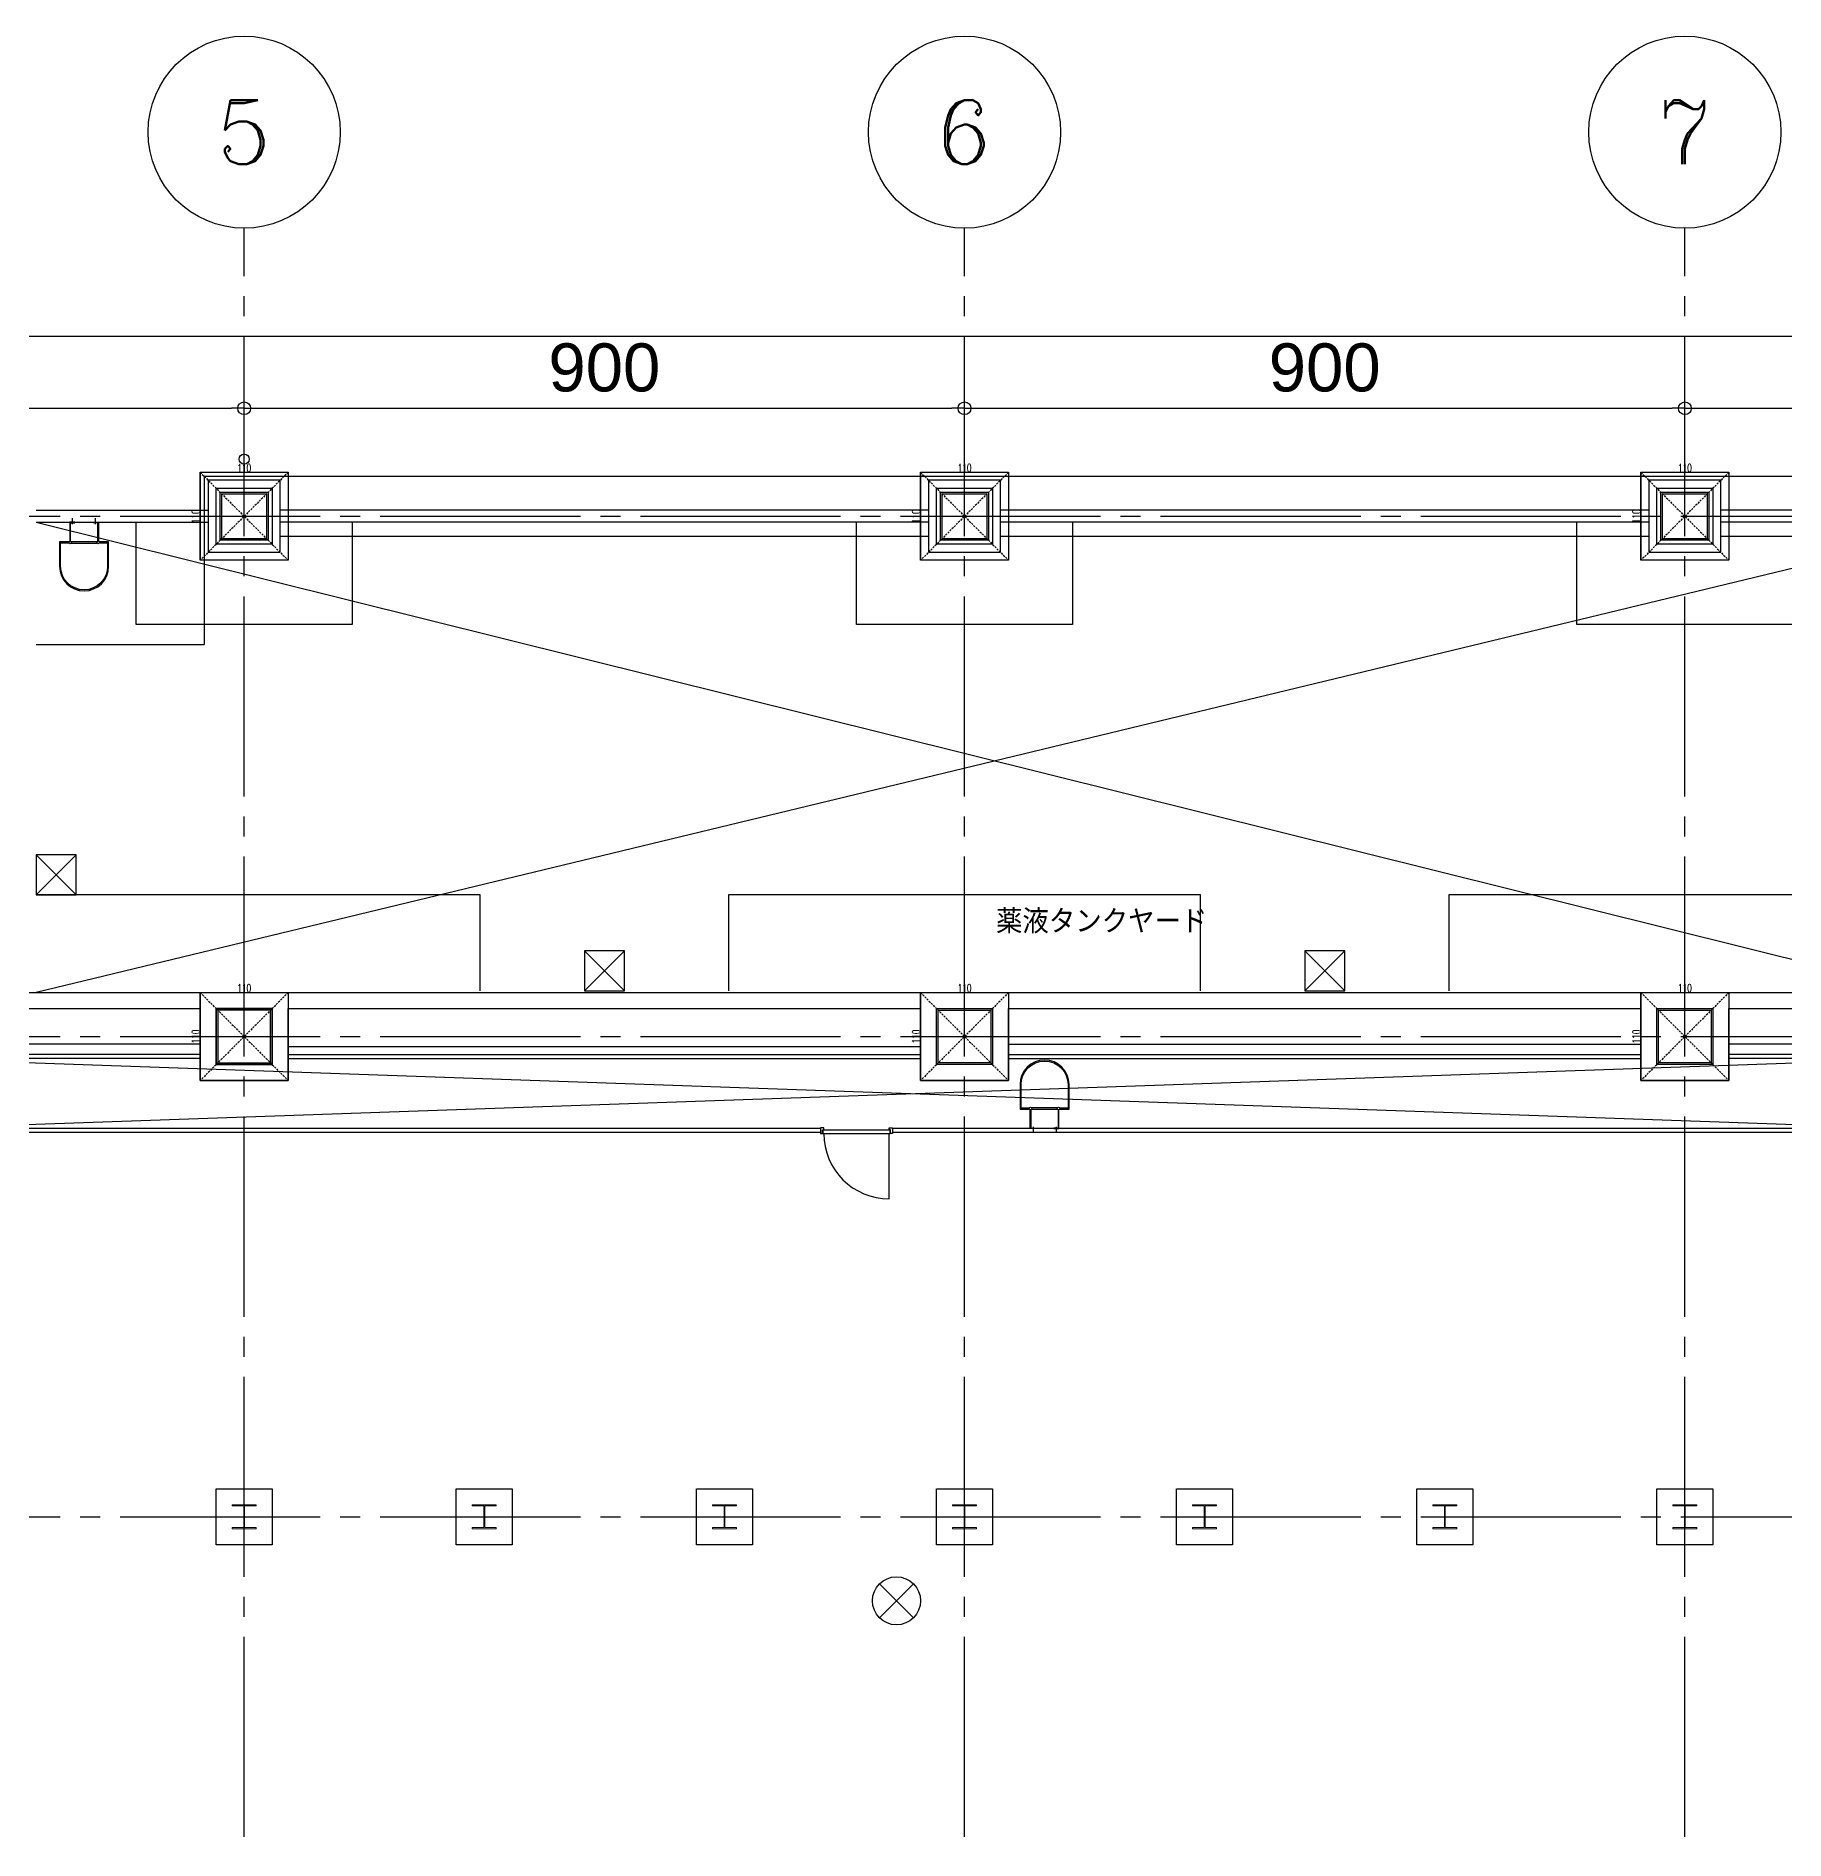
# Model space of a CAD drawing. Extents: x -18489 to 195597, y -1599 to 112111.
# Drawn here: x 3400 to 5585, y 17746 to 20000 of the extents above; entities that cross this region are included whole.
import ezdxf
from ezdxf.enums import TextEntityAlignment as Align

# ---------------------------------------------------------------- set-up
doc = ezdxf.new("R2010")
doc.units = 0
doc.header["$LTSCALE"] = 100
doc.linetypes.add('X-N-FAB-L10$0$COL-CEN-LIN', pattern=[3.25, 2.5, -0.25, 0.25, -0.25])
doc.linetypes.add('X-N-FAB-L10$0$HIDDEN', pattern=[0.375, 0.25, -0.125])
for name, color, linetype in [('X-N-FAB-L10$0$0-MC', 8, 'Continuous'), ('X-N-FAB-L10$0$0-NC', 8, 'Continuous'), ('X-N-FAB-L10$0$08', 8, 'Continuous'), ('X-N-FAB-L10$0$A-BLOCK', 8, 'Continuous'), ('X-N-FAB-L10$0$BEAM', 8, 'Continuous'), ('X-N-FAB-L10$0$BLOCK', 8, 'Continuous'), ('X-N-FAB-L10$0$CCL', 8, 'X-N-FAB-L10$0$COL-CEN-LIN'), ('X-N-FAB-L10$0$COL', 8, 'Continuous'), ('X-N-FAB-L10$0$COL-S', 8, 'Continuous'), ('X-N-FAB-L10$0$DIM', 8, 'Continuous')]:
    doc.layers.add(name, color=color, linetype=linetype)
doc.layers.add('X-N-FAB-L10$0$STEEL1', color=8, linetype='Continuous', lineweight=0)
doc.styles.add('X-N-FAB-L10$0$ATS', font='monotxt.shx', dxfattribs={"bigfont": 'BIGFONT.shx'})
doc.styles.add('X-N-FAB-L10$0$COL-NUM', font='romanc')
doc.styles.add('X-N-FAB-L10$0$DIM', font='simplex.shx', dxfattribs={"width": 0.67, "bigfont": 'chineset.shx'})
doc.styles.add('X-N-FAB-L10$0$DimStyUse', font='romans.shx', dxfattribs={"width": 0.7})
doc.styles.add('X-N-FAB-L10$0$Gen-Text', font='arial.ttf', dxfattribs={"height": 2.5})
doc.dimstyles.new('X-N-FAB-L10$0$cirl', dxfattribs={"dimtxt": 200, "dimasz": 50, "dimexe": 50, "dimexo": 0, "dimgap": 20, "dimtad": 1, "dimdsep": 46, "dimtxsty": 'X-N-FAB-L10$0$DimStyUse', "dimblk": 'X-N-FAB-L10$0$_Origin', "dimcen": 10, "dimdle": 50, "dimclrt": 2, "dimazin": 0, "dimtfac": 1, "dimtix": 1, "dimtmove": 2, "dimatfit": 3, "dimfxl": 10, "dimtolj": 1, "dimarcsym": 0})
doc.dimstyles.new('X-N-FAB-L10$0$JJP_005_defpoint', dxfattribs={"dimtxt": 20, "dimasz": 0.5, "dimexe": 0.5, "dimexo": 0.5, "dimgap": 0.5, "dimtad": 1, "dimdsep": 46, "dimtxsty": 'X-N-FAB-L10$0$DIM', "dimblk": 'X-N-FAB-L10$0$_None', "dimcen": 10, "dimclrd": 256, "dimclre": 256, "dimclrt": 256, "dimadec": 0, "dimazin": 0, "dimtfac": 1, "dimtix": 1, "dimtmove": 2, "dimatfit": 3, "dimldrblk": 'X-N-FAB-L10$0$_None', "dimfxl": 0.5, "dimtolj": 1, "dimtzin": 0, "dimarcsym": 0})

# ---------------------------------------------------------------- blocks, each defined once
blk = doc.blocks.new('X-N-FAB-L10$0$_Origin')
at = {"color": 0, "linetype": 'ByBlock', "lineweight": -2}
blk.add_line((0, 0), (-1, 0), dxfattribs=at)
blk.add_circle((0, 0), 0.5, dxfattribs=at)
blk = doc.blocks.new('*D2518')
at = {"layer": 'DefPoints', "color": 0, "transparency": 16777216}
for p in [(0, 9025), (-26950, 8935), (0, 8935)]:
    blk.add_point(p, dxfattribs=at)
at = {"layer": 'X-N-FAB-L10$0$DIM', "color": 0, "lineweight": -2, "transparency": 16777216}
for p, q in [((-26950, 8935), (-26950, 9045)), ((0, 8935), (0, 9045)), ((-26934, 9025), (-16, 9025))]:
    blk.add_line(p, q, dxfattribs=at)
at = {"layer": 'X-N-FAB-L10$0$DIM', "color": 0, "lineweight": -2, "transparency": 16777216, "xscale": 16, "yscale": 16, "zscale": 16, "rotation": 180}
blk.add_blockref('X-N-FAB-L10$0$_Origin', (-26950, 9025), dxfattribs=at)
at = {"layer": 'X-N-FAB-L10$0$DIM', "color": 0, "lineweight": -2, "transparency": 16777216, "xscale": 16, "yscale": 16, "zscale": 16}
blk.add_blockref('X-N-FAB-L10$0$_Origin', (0, 9025), dxfattribs=at)
at = {"layer": 'X-N-FAB-L10$0$DIM', "color": 2, "transparency": 16777216, "insert": (-13475, 9075.6), "char_height": 2.5, "attachment_point": 5, "style": 'X-N-FAB-L10$0$Gen-Text'}
blk.add_mtext('\\A1;{\\H24x;26950}', dxfattribs=at)
blk = doc.blocks.new('*D2522')
at = {"layer": 'DefPoints', "color": 0, "transparency": 16777216}
for p in [(-23350, 8935), (-24250, 8845), (-23350, 8845)]:
    blk.add_point(p, dxfattribs=at)
at = {"layer": 'X-N-FAB-L10$0$DIM', "color": 0, "lineweight": -2, "transparency": 16777216}
for p, q in [((-24250, 8845), (-24250, 8955)), ((-23350, 8845), (-23350, 8955)), ((-24234, 8935), (-23366, 8935))]:
    blk.add_line(p, q, dxfattribs=at)
at = {"layer": 'X-N-FAB-L10$0$DIM', "color": 0, "lineweight": -2, "transparency": 16777216, "xscale": 16, "yscale": 16, "zscale": 16, "rotation": 180}
blk.add_blockref('X-N-FAB-L10$0$_Origin', (-24250, 8935), dxfattribs=at)
at = {"layer": 'X-N-FAB-L10$0$DIM', "color": 0, "lineweight": -2, "transparency": 16777216, "xscale": 16, "yscale": 16, "zscale": 16}
blk.add_blockref('X-N-FAB-L10$0$_Origin', (-23350, 8935), dxfattribs=at)
at = {"layer": 'X-N-FAB-L10$0$DIM', "color": 2, "transparency": 16777216, "insert": (-23800, 8985.6), "char_height": 2.5, "attachment_point": 5, "style": 'X-N-FAB-L10$0$Gen-Text'}
blk.add_mtext('\\A1;{\\H24x;900}', dxfattribs=at)
blk = doc.blocks.new('*D2523')
at = {"layer": 'DefPoints', "color": 0, "transparency": 16777216}
for p in [(-22450, 8935), (-23350, 8845), (-22450, 8845)]:
    blk.add_point(p, dxfattribs=at)
at = {"layer": 'X-N-FAB-L10$0$DIM', "color": 0, "lineweight": -2, "transparency": 16777216}
for p, q in [((-23350, 8845), (-23350, 8955)), ((-22450, 8845), (-22450, 8955)), ((-23334, 8935), (-22466, 8935))]:
    blk.add_line(p, q, dxfattribs=at)
at = {"layer": 'X-N-FAB-L10$0$DIM', "color": 0, "lineweight": -2, "transparency": 16777216, "xscale": 16, "yscale": 16, "zscale": 16, "rotation": 180}
blk.add_blockref('X-N-FAB-L10$0$_Origin', (-23350, 8935), dxfattribs=at)
at = {"layer": 'X-N-FAB-L10$0$DIM', "color": 0, "lineweight": -2, "transparency": 16777216, "xscale": 16, "yscale": 16, "zscale": 16}
blk.add_blockref('X-N-FAB-L10$0$_Origin', (-22450, 8935), dxfattribs=at)
at = {"layer": 'X-N-FAB-L10$0$DIM', "color": 2, "transparency": 16777216, "insert": (-22900, 8985.6), "char_height": 2.5, "attachment_point": 5, "style": 'X-N-FAB-L10$0$Gen-Text'}
blk.add_mtext('\\A1;{\\H24x;900}', dxfattribs=at)
blk = doc.blocks.new('X-N-FAB-L10$0$cn-y')
at = {"layer": 'X-N-FAB-L10$0$0-MC'}
blk.add_circle((-50, 0), 50, dxfattribs=at)
at = {"layer": 'X-N-FAB-L10$0$0-NC', "style": 'X-N-FAB-L10$0$COL-NUM'}
blk.add_attdef('GRID-Y', text='', height=50, dxfattribs=at).set_placement((-50, 0), align=Align.MIDDLE_CENTER)
blk = doc.blocks.new('*D2524')
at = {"layer": 'DefPoints', "color": 0, "transparency": 16777216}
for p in [(-21550, 8935), (-22450, 8845), (-21550, 8845)]:
    blk.add_point(p, dxfattribs=at)
at = {"layer": 'X-N-FAB-L10$0$DIM', "color": 0, "lineweight": -2, "transparency": 16777216}
for p, q in [((-22450, 8845), (-22450, 8955)), ((-21550, 8845), (-21550, 8955)), ((-22434, 8935), (-21566, 8935))]:
    blk.add_line(p, q, dxfattribs=at)
at = {"layer": 'X-N-FAB-L10$0$DIM', "color": 0, "lineweight": -2, "transparency": 16777216, "xscale": 16, "yscale": 16, "zscale": 16, "rotation": 180}
blk.add_blockref('X-N-FAB-L10$0$_Origin', (-22450, 8935), dxfattribs=at)
at = {"layer": 'X-N-FAB-L10$0$DIM', "color": 0, "lineweight": -2, "transparency": 16777216, "xscale": 16, "yscale": 16, "zscale": 16}
blk.add_blockref('X-N-FAB-L10$0$_Origin', (-21550, 8935), dxfattribs=at)
at = {"layer": 'X-N-FAB-L10$0$DIM', "color": 2, "transparency": 16777216, "insert": (-22000, 8985.6), "char_height": 2.5, "attachment_point": 5, "style": 'X-N-FAB-L10$0$Gen-Text'}
blk.add_mtext('\\A1;{\\H24x;900}', dxfattribs=at)
blk = doc.blocks.new('*D2525')
at = {"layer": 'DefPoints', "color": 0, "transparency": 16777216}
for p in [(-20650, 8935), (-21550, 8845), (-20650, 8845)]:
    blk.add_point(p, dxfattribs=at)
at = {"layer": 'X-N-FAB-L10$0$DIM', "color": 0, "lineweight": -2, "transparency": 16777216}
for p, q in [((-21550, 8845), (-21550, 8955)), ((-20650, 8845), (-20650, 8955)), ((-21534, 8935), (-20666, 8935))]:
    blk.add_line(p, q, dxfattribs=at)
at = {"layer": 'X-N-FAB-L10$0$DIM', "color": 0, "lineweight": -2, "transparency": 16777216, "xscale": 16, "yscale": 16, "zscale": 16, "rotation": 180}
blk.add_blockref('X-N-FAB-L10$0$_Origin', (-21550, 8935), dxfattribs=at)
at = {"layer": 'X-N-FAB-L10$0$DIM', "color": 0, "lineweight": -2, "transparency": 16777216, "xscale": 16, "yscale": 16, "zscale": 16}
blk.add_blockref('X-N-FAB-L10$0$_Origin', (-20650, 8935), dxfattribs=at)
at = {"layer": 'X-N-FAB-L10$0$DIM', "color": 2, "transparency": 16777216, "insert": (-21100, 8985.6), "char_height": 2.5, "attachment_point": 5, "style": 'X-N-FAB-L10$0$Gen-Text'}
blk.add_mtext('\\A1;{\\H24x;900}', dxfattribs=at)
blk = doc.blocks.new('X-N-FAB-L10$0$A$C08dda4ec')
at = {"layer": 'X-N-FAB-L10$0$COL'}
blk.add_lwpolyline([(0, 70), (70, 70), (70, 0), (0, 0)], close=True, dxfattribs=at)
at = {"layer": 'X-N-FAB-L10$0$STEEL1'}
blk.add_lwpolyline([(20, 50), (50, 50), (50, 48.5), (35.5, 48.5), (35.5, 21.5), (50, 21.5), (50, 20), (20, 20), (20, 21.5), (34.5, 21.5), (34.5, 48.5), (20, 48.5)], close=True, dxfattribs=at)
blk = doc.blocks.new('*D2397')
at = {"layer": 'DefPoints', "lineweight": -2, "transparency": 16777216}
blk.add_line((0, 0), (110, 0), dxfattribs=at)
at = {"layer": 'DefPoints', "color": 0, "transparency": 16777216}
for p in [(0, 0), (110, 0), (110, 0)]:
    blk.add_point(p, dxfattribs=at)
at = {"layer": 'DefPoints', "transparency": 16777216, "insert": (55, 5.5), "char_height": 10, "attachment_point": 5, "style": 'X-N-FAB-L10$0$DIM'}
blk.add_mtext('\\A1;110', dxfattribs=at)
blk = doc.blocks.new('X-N-FAB-L10$0$_None')
blk = doc.blocks.new('*D2398')
at = {"layer": 'DefPoints', "lineweight": -2, "transparency": 16777216}
blk.add_line((0, 0), (0, -110), dxfattribs=at)
at = {"layer": 'DefPoints', "color": 0, "transparency": 16777216}
for p in [(0, 0), (0, -110), (0, -110)]:
    blk.add_point(p, dxfattribs=at)
at = {"layer": 'DefPoints', "transparency": 16777216, "insert": (-5.5, -55), "char_height": 10, "attachment_point": 5, "rotation": 90, "style": 'X-N-FAB-L10$0$DIM'}
blk.add_mtext('\\A1;110', dxfattribs=at)
blk = doc.blocks.new('*D2789')
at = {"layer": 'DefPoints', "lineweight": -2, "transparency": 16777216}
blk.add_line((3605, 18805), (3715, 18805), dxfattribs=at)
at = {"layer": 'DefPoints', "color": 0, "transparency": 16777216}
for p in [(3605, 18805), (3715, 18805), (3715, 18805)]:
    blk.add_point(p, dxfattribs=at)
at = {"layer": 'DefPoints', "transparency": 16777216, "insert": (3660, 18810.5), "char_height": 10, "attachment_point": 5, "style": 'X-N-FAB-L10$0$DIM'}
blk.add_mtext('\\A1;110', dxfattribs=at)
blk = doc.blocks.new('*D2790')
at = {"layer": 'DefPoints', "lineweight": -2, "transparency": 16777216}
blk.add_line((3605, 18805), (3605, 18695), dxfattribs=at)
at = {"layer": 'DefPoints', "color": 0, "transparency": 16777216}
for p in [(3605, 18805), (3605, 18695), (3605, 18695)]:
    blk.add_point(p, dxfattribs=at)
at = {"layer": 'DefPoints', "transparency": 16777216, "insert": (3599.5, 18750), "char_height": 10, "attachment_point": 5, "rotation": 90, "style": 'X-N-FAB-L10$0$DIM'}
blk.add_mtext('\\A1;110', dxfattribs=at)
blk = doc.blocks.new('*U2396')
at = {"layer": 'DefPoints', "linetype": 'X-N-FAB-L10$0$HIDDEN', "ltscale": 0.1}
for p, q in [((110, 0), (0, -110)), ((0, 0), (110, -110))]:
    blk.add_line(p, q, dxfattribs=at)
at = {"layer": 'X-N-FAB-L10$0$COL', "ltscale": 0.1}
blk.add_lwpolyline([(0, 0), (110, 0), (110, -110), (0, -110)], close=True, dxfattribs=at)
at = {"layer": 'DefPoints'}
dim = blk.add_linear_dim(base=(0, -110), p1=(0, 0), p2=(0, -110), angle=90, dimstyle='X-N-FAB-L10$0$JJP_005_defpoint', override={"dimtxt": 10}, dxfattribs=at)
dim.commit()
dim.dimension.update_dxf_attribs({"geometry": '*D2398', "text_midpoint": (-5.5, -55)})
dim = blk.add_linear_dim(base=(110, 0), p1=(0, 0), p2=(110, 0), dimstyle='X-N-FAB-L10$0$JJP_005_defpoint', override={"dimtxt": 10}, dxfattribs=at)
dim.commit()
dim.dimension.update_dxf_attribs({"geometry": '*D2397', "text_midpoint": (55, 5.5)})
blk = doc.blocks.new('X-N-FAB-L10$0$A$C467ba2ca')
at = {"layer": 'X-N-FAB-L10$0$CCL'}
for p, q in [((-23350, 0), (-23350, 9160)), ((-22450, 0), (-22450, 9160)), ((-21550, 0), (-21550, 9160)), ((-27730, 8800), (360, 8800)), ((-27730, 8150), (360, 8150)), ((-27730, 7550), (360, 7550))]:
    blk.add_line(p, q, dxfattribs=at)
at = {"layer": 'X-N-FAB-L10$0$COL-S'}
for points in [[(-23385, 8835), (-23315, 8835), (-23315, 8765), (-23385, 8765)], [(-22485, 8835), (-22415, 8835), (-22415, 8765), (-22485, 8765)], [(-21585, 8835), (-21515, 8835), (-21515, 8765), (-21585, 8765)], [(-23385, 8185), (-23315, 8185), (-23315, 8115), (-23385, 8115)], [(-22485, 8185), (-22415, 8185), (-22415, 8115), (-22485, 8115)], [(-21585, 8185), (-21515, 8185), (-21515, 8115), (-21585, 8115)]]:
    blk.add_lwpolyline(points, close=True, dxfattribs=at)
at = {"layer": 'X-N-FAB-L10$0$A-BLOCK'}
ref = blk.add_blockref('X-N-FAB-L10$0$cn-y', (-23230, 9280), dxfattribs=dict(at, xscale=2.399999999999997, yscale=2.399999999999997, zscale=2.399999999999997))
ref.add_attrib('GRID-Y', '5', dxfattribs={"layer": 'X-N-FAB-L10$0$0-NC', "height": 80, "style": 'X-N-FAB-L10$0$COL-NUM'}).set_placement((-23350, 9280), align=Align.MIDDLE_CENTER)
ref = blk.add_blockref('X-N-FAB-L10$0$cn-y', (-22330, 9280), dxfattribs=dict(at, xscale=2.399999999999997, yscale=2.399999999999997, zscale=2.399999999999997))
ref.add_attrib('GRID-Y', '6', dxfattribs={"layer": 'X-N-FAB-L10$0$0-NC', "height": 80, "style": 'X-N-FAB-L10$0$COL-NUM'}).set_placement((-22450, 9280), align=Align.MIDDLE_CENTER)
ref = blk.add_blockref('X-N-FAB-L10$0$cn-y', (-21430, 9280), dxfattribs=dict(at, xscale=2.399999999999997, yscale=2.399999999999997, zscale=2.399999999999997))
ref.add_attrib('GRID-Y', '7', dxfattribs={"layer": 'X-N-FAB-L10$0$0-NC', "height": 80, "style": 'X-N-FAB-L10$0$COL-NUM'}).set_placement((-21550, 9280), align=Align.MIDDLE_CENTER)
at = {"layer": 'X-N-FAB-L10$0$BEAM'}
for p in [(-23405, 8855), (-22505, 8855), (-21605, 8855), (-23405, 8205), (-22505, 8205), (-21605, 8205)]:
    blk.add_blockref('*U2396', p, dxfattribs=at)
at = {"layer": 'X-N-FAB-L10$0$COL'}
for p in [(-23385, 7515), (-23085, 7515), (-22785, 7515), (-22485, 7515), (-22185, 7515), (-21885, 7515), (-21585, 7515)]:
    blk.add_blockref('X-N-FAB-L10$0$A$C08dda4ec', p, dxfattribs=at)
at = {"layer": 'X-N-FAB-L10$0$DIM'}
for base, p1, p2, picture, middle in [((0, 9025), (-26950, 8935), (0, 8935), '*D2518', (-13475, 9075.634)), ((-23350, 8935), (-24250, 8845), (-23350, 8845), '*D2522', (-23800, 8985.634)), ((-22450, 8935), (-23350, 8845), (-22450, 8845), '*D2523', (-22900, 8985.634)), ((-21550, 8935), (-22450, 8845), (-21550, 8845), '*D2524', (-22000, 8985.634)), ((-20650, 8935), (-21550, 8845), (-20650, 8845), '*D2525', (-21100, 8985.634))]:
    dim = blk.add_linear_dim(base=base, p1=p1, p2=p2, text='{\\H24x;<>}', dimstyle='X-N-FAB-L10$0$cirl', override={"dimtxt": 60, "dimasz": 16, "dimexe": 20, "dimgap": 20, "dimtxsty": 'X-N-FAB-L10$0$Gen-Text'}, dxfattribs=at)
    dim.commit()
    dim.dimension.update_dxf_attribs({"geometry": picture, "text_midpoint": middle})
blk = doc.blocks.new('X-N-FAB-L10')
at = {"layer": 'DefPoints', "color": 8, "linetype": 'X-N-FAB-L10$0$HIDDEN', "ltscale": 0.1}
for p, q in [((3715, 18805), (3605, 18695)), ((3605, 18805), (3715, 18695))]:
    blk.add_line(p, q, dxfattribs=at)
at = {"layer": 'X-N-FAB-L10$0$08'}
for p, q in [((3610, 19450), (8210, 19450)), ((3610, 19450), (3610, 19240)), ((3400, 19407.5), (3615, 19407.5)), ((4515, 19407.5), (3705, 19407.5)), ((5415, 19407.5), (4605, 19407.5)), ((5775, 19407.5), (5505, 19407.5)), ((3400, 19392.5), (5760, 18805)), ((3400, 19392.5), (3615, 19392.5)), ((3445.65, 19390.3), (3445.65, 19397.5)), ((3474.35, 19390.3), (3474.35, 19397.5)), ((4515, 19392.5), (3705, 19392.5)), ((5415, 19392.5), (4605, 19392.5)), ((5760, 19392.5), (5505, 19392.5)), ((5760, 19375), (3400, 18805)), ((3443.91, 19368.45), (3476.09, 19368.45)), ((3443.91, 19366.55), (3476.09, 19366.55)), ((3705, 19375), (4515, 19375)), ((4605, 19375), (5415, 19375)), ((5505, 19375), (5760, 19375)), ((3400, 19240), (3610, 19240)), ((3450, 18977), (3400, 18927)), ((3400, 18977), (3450, 18927)), ((4135, 18857), (4085, 18807)), ((4085, 18857), (4135, 18807)), ((4985, 18857), (5035, 18807)), ((5035, 18857), (4985, 18807)), ((3380, 18805), (5780, 18805)), ((3380, 18785), (3605, 18785)), ((3715, 18785), (4505, 18785)), ((4615, 18785), (5405, 18785)), ((5515, 18785), (5785, 18785)), ((3605, 18740.5), (3382.5, 18740.5)), ((3715, 18737.5), (4505, 18737.5)), ((4615, 18740.5), (5405, 18740.5)), ((5745, 18740.5), (5515, 18740.5)), ((3245, 18635), (5745, 18722.5)), ((3245, 18722.5), (5745, 18635)), ((3605, 18727.5), (3363, 18727.5)), ((3605, 18722.5), (3363, 18722.5)), ((3715, 18727.5), (4505, 18727.5)), ((3715, 18722.5), (4505, 18722.5)), ((4615, 18727.5), (5405, 18727.5)), ((4615, 18722.5), (5405, 18722.5)), ((5745, 18727.5), (5515, 18727.5)), ((5745, 18722.5), (5515, 18722.5)), ((4676.09, 18660.95), (4643.91, 18660.95)), ((4676.09, 18659.05), (4643.91, 18659.05)), ((4380, 18630), (3240, 18630)), ((4380, 18635), (3245, 18635)), ((4465.9, 18547.2), (4465.9, 18629)), ((5745, 18635), (4470, 18635)), ((5745, 18630), (4470, 18630)), ((4645.65, 18637.2), (4645.65, 18630)), ((4674.35, 18637.2), (4674.35, 18630)), ((4496.213, 18066.213), (4453.787, 18023.787)), ((4453.787, 18066.213), (4496.213, 18023.787))]:
    blk.add_line(p, q, dxfattribs=at)
for points in [[(3615, 19355), (3705, 19355), (3705, 19445), (3615, 19445)], [(3630, 19370), (3630, 19430), (3690, 19430), (3690, 19370)], [(3632, 19372), (3632, 19428), (3688, 19428), (3688, 19372)], [(4515, 19355), (4605, 19355), (4605, 19445), (4515, 19445)], [(4530, 19370), (4530, 19430), (4590, 19430), (4590, 19370)], [(4532, 19372), (4532, 19428), (4588, 19428), (4588, 19372)], [(5415, 19355), (5505, 19355), (5505, 19445), (5415, 19445)], [(5430, 19370), (5430, 19430), (5490, 19430), (5490, 19370)], [(5432, 19372), (5432, 19428), (5488, 19428), (5488, 19372)], [(3450, 18927), (3450, 18977), (3400, 18977), (3400, 18927)], [(4135, 18807), (4135, 18857), (4085, 18857), (4085, 18807)], [(5035, 18807), (5035, 18857), (4985, 18857), (4985, 18807)], [(3695, 18715), (3695, 18785), (3625, 18785), (3625, 18715)], [(3693, 18717), (3693, 18783), (3627, 18783), (3627, 18717)], [(4525, 18715), (4525, 18785), (4595, 18785), (4595, 18715)], [(4527, 18717), (4527, 18783), (4593, 18783), (4593, 18717)], [(5425, 18715), (5425, 18785), (5495, 18785), (5495, 18715)], [(5427, 18717), (5427, 18783), (5493, 18783), (5493, 18717)], [(4384.1, 18633.5), (4384.1, 18636), (4380, 18636), (4380, 18629), (4382.5, 18629), (4382.5, 18633.5)], [(4383, 18629), (4467, 18629), (4467, 18633), (4383, 18633)], [(4465.9, 18633.5), (4465.9, 18636), (4470, 18636), (4470, 18629), (4467.5, 18629), (4467.5, 18633.5)]]:
    blk.add_lwpolyline(points, close=True, dxfattribs=at)
for points in [[(3442.8, 19369.173), (3442.8, 19391.9), (3448.5, 19391.9), (3448.5, 19392.5), (3442.2, 19392.5), (3442.2, 19369.173)], [(3477.2, 19369.173), (3477.2, 19391.9), (3471.5, 19391.9), (3471.5, 19392.5), (3477.8, 19392.5), (3477.8, 19369.173)], [(3795, 19392.5), (3795, 19265), (3525, 19265), (3525, 19392.5)], [(4695, 19392.5), (4695, 19265), (4425, 19265), (4425, 19392.5)], [(5595, 19392.5), (5595, 19265), (5325, 19265), (5325, 19392.5)], [(3955, 18807), (3955, 18927), (3400, 18927)], [(4855, 18807), (4855, 18927), (4265, 18927), (4265, 18807)], [(5775, 18927), (5165, 18927), (5165, 18807)], [(3605, 18785), (3605, 18695), (3715, 18695), (3715, 18785)], [(4505, 18785), (4505, 18695), (4615, 18695), (4615, 18785)], [(5405, 18785), (5405, 18695), (5515, 18695), (5515, 18785)], [(4642.8, 18658.327), (4642.8, 18635.6), (4648.5, 18635.6), (4648.5, 18635), (4642.2, 18635), (4642.2, 18658.327)], [(4677.2, 18658.327), (4677.2, 18635.6), (4671.5, 18635.6), (4671.5, 18635), (4677.8, 18635), (4677.8, 18658.327)]]:
    blk.add_lwpolyline(points, dxfattribs=at)
for points in [[(3479.071, 19366.85), (3489.35, 19366.85), (3489.35, 19337.5, -0.99999992), (3430.65, 19337.5), (3430.65, 19366.85), (3440.929, 19366.85), (3440.929, 19368.15), (3429.35, 19368.15), (3429.35, 19337.5, 1), (3490.65, 19337.5), (3490.65, 19368.15), (3479.071, 19368.15)], [(4640.929, 18660.65), (4630.65, 18660.65), (4630.65, 18690, -0.99999992), (4689.35, 18690), (4689.35, 18660.65), (4679.071, 18660.65), (4679.071, 18659.35), (4690.65, 18659.35), (4690.65, 18690, 1), (4629.35, 18690), (4629.35, 18659.35), (4640.929, 18659.35)]]:
    blk.add_lwpolyline(points, format="xyb", close=True, dxfattribs=at)
for centre, radius in [((3660, 19471.461), 6.25), ((3442.5, 19367.5), 1.7), ((3477.5, 19367.5), 1.7), ((4642.5, 18660), 1.7), ((4677.5, 18660), 1.7), ((4475, 18045), 30)]:
    blk.add_circle(centre, radius, dxfattribs=at)
blk.add_arc((4465.9, 18629), 81.8, 180, 270, dxfattribs=at)
at = {"layer": 'X-N-FAB-L10$0$COL', "color": 8, "ltscale": 0.1}
blk.add_lwpolyline([(3605, 18805), (3715, 18805), (3715, 18695), (3605, 18695)], close=True, dxfattribs=at)
at = {"layer": 'X-N-FAB-L10$0$COL', "color": 8}
for points in [[(3625, 18185), (3695, 18185), (3695, 18115), (3625, 18115)], [(3925, 18185), (3995, 18185), (3995, 18115), (3925, 18115)]]:
    blk.add_lwpolyline(points, close=True, dxfattribs=at)
at = {"layer": 'X-N-FAB-L10$0$COL-S', "color": 8}
for p, q in [((3625, 18785), (3695, 18785)), ((3625, 18715), (3625, 18785)), ((3695, 18785), (3695, 18715)), ((3695, 18715), (3625, 18715))]:
    blk.add_line(p, q, dxfattribs=at)
at = {"layer": 'X-N-FAB-L10$0$COL-S'}
for points in [[(3625, 19435), (3695, 19435), (3695, 19365), (3625, 19365)], [(4525, 19435), (4595, 19435), (4595, 19365), (4525, 19365)], [(5425, 19435), (5495, 19435), (5495, 19365), (5425, 19365)], [(4525, 18785), (4595, 18785), (4595, 18715), (4525, 18715)], [(5425, 18785), (5495, 18785), (5495, 18715), (5425, 18715)]]:
    blk.add_lwpolyline(points, close=True, dxfattribs=at)
at = {"layer": 'X-N-FAB-L10$0$STEEL1', "color": 8}
for points in [[(3645, 18165), (3675, 18165), (3675, 18163.5), (3660.5, 18163.5), (3660.5, 18136.5), (3675, 18136.5), (3675, 18135), (3645, 18135), (3645, 18136.5), (3659.5, 18136.5), (3659.5, 18163.5), (3645, 18163.5)], [(3945, 18165), (3975, 18165), (3975, 18163.5), (3960.5, 18163.5), (3960.5, 18136.5), (3975, 18136.5), (3975, 18135), (3945, 18135), (3945, 18136.5), (3959.5, 18136.5), (3959.5, 18163.5), (3945, 18163.5)]]:
    blk.add_lwpolyline(points, close=True, dxfattribs=at)
at = {"layer": 'X-N-FAB-L10$0$BEAM'}
for p in [(3605, 19455), (4505, 19455), (5405, 19455), (4505, 18805), (5405, 18805)]:
    blk.add_blockref('*U2396', p, dxfattribs=at)
at = {"layer": 'X-N-FAB-L10$0$BLOCK'}
blk.add_blockref('X-N-FAB-L10$0$A$C467ba2ca', (27010, 10600), dxfattribs=at)
at = {"layer": 'X-N-FAB-L10$0$COL'}
for p in [(4225, 18115), (4525, 18115), (4825, 18115), (5125, 18115), (5425, 18115)]:
    blk.add_blockref('X-N-FAB-L10$0$A$C08dda4ec', p, dxfattribs=at)
at = {"layer": 'X-N-FAB-L10$0$08', "style": 'X-N-FAB-L10$0$ATS'}
blk.add_text('薬液タンクヤード', height=30, dxfattribs=at).set_placement((4731.345, 18893.785), align=Align.MIDDLE_CENTER)
at = {"layer": 'DefPoints', "color": 8}
dim = blk.add_linear_dim(base=(3605, 18695), p1=(3605, 18805), p2=(3605, 18695), angle=90, dimstyle='X-N-FAB-L10$0$JJP_005_defpoint', override={"dimtxt": 10}, dxfattribs=at)
dim.commit()
dim.dimension.update_dxf_attribs({"geometry": '*D2790', "text_midpoint": (3599.5, 18750)})
dim = blk.add_linear_dim(base=(3715, 18805), p1=(3605, 18805), p2=(3715, 18805), dimstyle='X-N-FAB-L10$0$JJP_005_defpoint', override={"dimtxt": 10}, dxfattribs=at)
dim.commit()
dim.dimension.update_dxf_attribs({"geometry": '*D2789', "text_midpoint": (3660, 18810.5)})

msp = doc.modelspace()

# ---------------------------------------------------------------- block references
msp.add_blockref('X-N-FAB-L10', (0, 0))

doc.saveas('drawing.dxf')
